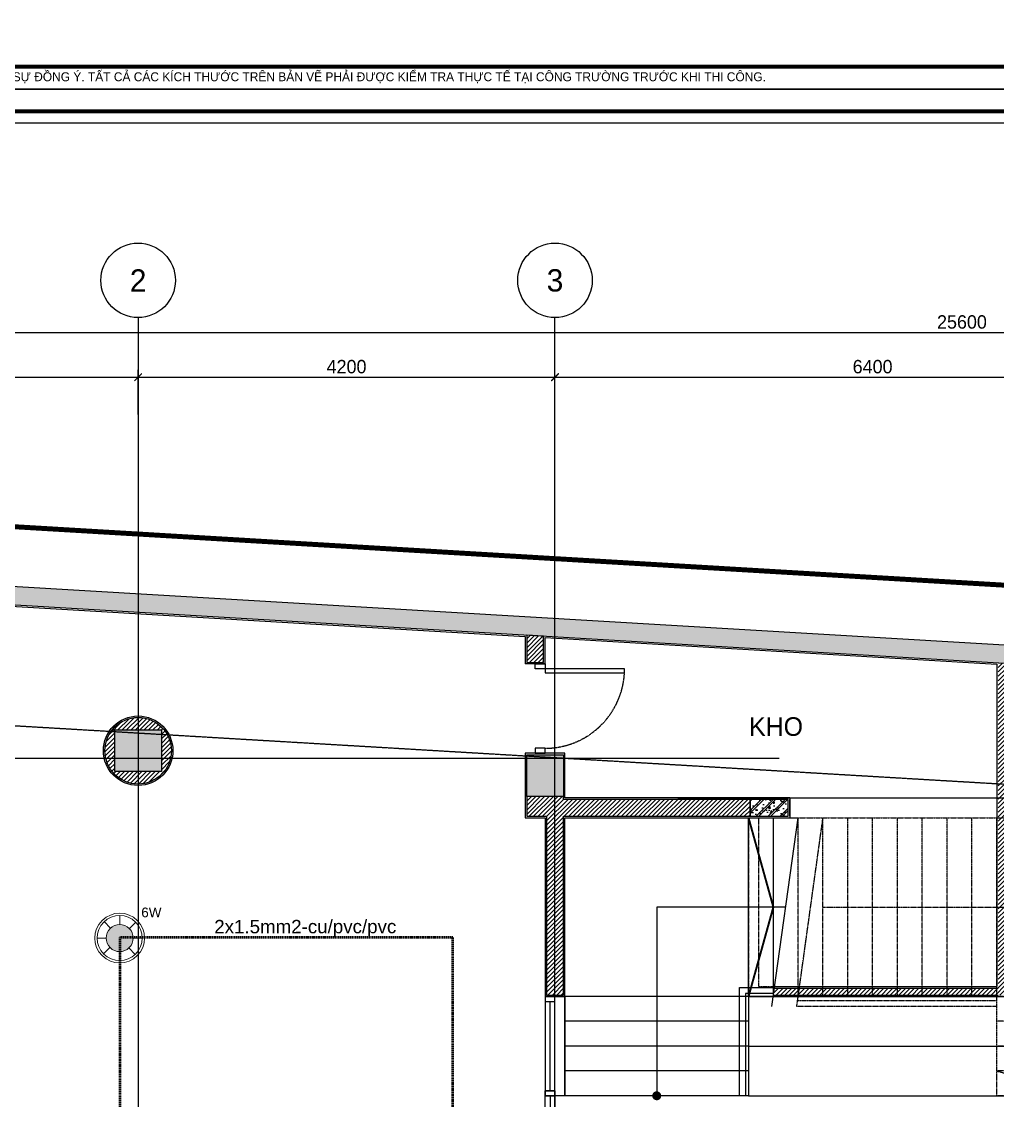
# Model space of a CAD drawing. Header units: inches. Extents: x 1721084 to 1854744, y 225101 to 488646.
# Drawn here: x 1818526 to 1828358, y 403914 to 414780 of the extents above; entities that cross this region are included whole.
import ezdxf
from ezdxf.enums import TextEntityAlignment as Align
from ezdxf.xclip import XClip

# ---------------------------------------------------------------- set-up
doc = ezdxf.new("R2010")
doc.units = ezdxf.units.IN
doc.header["$MEASUREMENT"] = 0
doc.header["$XCLIPFRAME"] = 0
for name, pattern in [('DASHED', [19.049999999999997, 12.7, -6.349999999999998]), ('X-PL-BASE$0$X-GRID-BASE$0$CENTER2', [1.125, 0.75, -0.125, 0.125, -0.125]), ('X-PL-BASE$0$X-PL-BASE$0$DASHDOTX2', [2, 1, -0.5, 0, -0.5]), ('X-PL-BASE$0$X-PL-BASE$0$DASHEDX2', [1.5, 1, -0.5])]:
    doc.linetypes.add(name, pattern=pattern)
for name, color, linetype in [('A-ANNO-DIM 100', 252, 'Continuous'), ('I.A.M TITLEBLOCK - A2 -H$0$A-TBLK-TEXT', 250, 'Continuous'), ('X-PL-BASE$0$X-COLUM-BASE$0$A-FLOR-COLS-CONC', 250, 'Continuous'), ('X-PL-BASE$0$X-COLUM-BASE$0$A-FLOR-PATT', 250, 'Continuous'), ('X-PL-BASE$0$X-GRID-BASE$0$A-ANNO-DIM 75', 250, 'Continuous'), ('X-PL-BASE$0$X-GRID-BASE$0$A-GRID', 250, 'X-PL-BASE$0$X-GRID-BASE$0$CENTER2'), ('X-PL-BASE$0$X-GRID-BASE$0$A-GRID-SYMB', 250, 'Continuous'), ('X-PL-BASE$0$X-PL-BASE$0$A-ANNO-RNAM', 250, 'Continuous'), ('X-PL-BASE$0$X-PL-BASE$0$A-FLOR', 250, 'Continuous'), ('X-PL-BASE$0$X-PL-BASE$0$A-FLOR-COLS-CONC', 250, 'Continuous'), ('X-PL-BASE$0$X-PL-BASE$0$A-FLOR-DOOR', 250, 'Continuous'), ('X-PL-BASE$0$X-PL-BASE$0$A-FLOR-HDRL', 250, 'Continuous'), ('X-PL-BASE$0$X-PL-BASE$0$A-FLOR-PATT', 250, 'Continuous'), ('X-PL-BASE$0$X-PL-BASE$0$A-FLOR-STRS-NOTE', 250, 'Continuous'), ('X-PL-BASE$0$X-PL-BASE$0$A-FLOR-VOID', 250, 'X-PL-BASE$0$X-PL-BASE$0$DASHEDX2'), ('X-PL-BASE$0$X-PL-BASE$0$A-FLOR-WALL', 250, 'Continuous'), ('X-PL-BASE$0$X-PL-BASE$0$A-FLOR-WALL-FNSH', 250, 'Continuous'), ('X-PL-BASE$0$X-PL-BASE$0$A-FLOR-WALL-PART', 33, 'Continuous'), ('X-PL-BASE$0$X-PL-BASE$0$A-FLOR-WDW', 250, 'Continuous'), ('X-PL-BASE$0$X-PL-BASE$0$A-XREF', 250, 'Continuous'), ('X-PL-BASE$0$X-PL-BASE$0$B-RanhHienTrang', 250, 'Continuous')]:
    doc.layers.add(name, color=color, linetype=linetype)
doc.layers.add('Chi tiet TB1', color=6, linetype='Continuous', lineweight=13)
doc.layers.add('TTLL', color=252, linetype='DASHED', lineweight=50)
doc.layers.add('Vien TB', color=7, linetype='Continuous', lineweight=18, true_color=0x009e00)
doc.styles.add('HDUNGARC', font='vn_vni.shx')
doc.styles.add('I.A.M TITLEBLOCK - A2 -H$0$TITLE BLOCK', font='arial.ttf')
doc.styles.get("Standard").update_dxf_attribs({"font": 'arial.ttf'})
doc.styles.add('X-PL-BASE$0$X-GRID-BASE$0$HDUNGARC', font='vn_vni.shx')
doc.styles.add('X-PL-BASE$0$X-GRID-BASE$0$SYMBTEXT', font='VAVON_.TTF')
doc.styles.add('X-PL-BASE$0$X-PL-BASE$0$SYMBTEXT', font='VAVON_.TTF')
doc.dimstyles.new('X-PL-BASE$0$X-GRID-BASE$0$DIM-75', dxfattribs={"dimscale": 75, "dimtxt": 1.8, "dimasz": 1, "dimexe": 1, "dimexo": 1, "dimgap": 0.5, "dimtad": 1, "dimdec": 0, "dimzin": 0, "dimdsep": 46, "dimtxsty": 'X-PL-BASE$0$X-GRID-BASE$0$HDUNGARC', "dimblk": 'X-PL-BASE$0$X-GRID-BASE$0$_ArchTick', "dimcen": 2, "dimdle": 1, "dimclrd": 256, "dimclre": 9, "dimclrt": 3, "dimadec": 0, "dimazin": 0, "dimtfac": 1, "dimtdec": 0, "dimtix": 1, "dimtmove": 2, "dimatfit": 2, "dimfxl": 1, "dimtolj": 1, "dimtzin": 0, "dimarcsym": 2})
pattern_1 = [(45, (0, 0), (-22.09708691207961, 22.09708691207961), [])]

# ---------------------------------------------------------------- blocks, each defined once
blk = doc.blocks.new('X-PL-BASE$0$X-PL-BASE$0$thang 25 bac')
at = {"color": 0, "linetype": 'ByBlock'}
for points in [[(4350.000000000049, -2799.999999999967), (4350.000000000045, -1799.999999999967), (1849.999999999998, -1799.999999999967), (1849.999999999998, -2799.999999999967), (5.27507e-11, -2799.999999999967), (0, 0), (6199.999999999976, 0), (6199.999999999976, -2799.999999999967)], [(3600.000000000046, -1799.999999999967), (3600.000000000044, 0)], [(3850.000000000046, -1799.999999999967), (3850.000000000044, 0)], [(4100.000000000045, -1799.999999999967), (4100.000000000044, 0)], [(4350.000000000045, -1799.999999999967), (4350.000000000044, 0)], [(1850.000000000045, -1799.999999999968), (1850.000000000044, -1.819e-12)], [(2100.000000000045, -1799.999999999968), (2100.000000000044, -1.819e-12)], [(2350.000000000045, -1799.999999999968), (2350.000000000044, -1.819e-12)], [(2600.000000000046, -1799.999999999968), (2600.000000000044, -1.819e-12)], [(2850.000000000046, -1799.999999999968), (2850.000000000044, -1.819e-12)], [(3100.000000000046, -1799.999999999968), (3100.000000000044, -1.819e-12)], [(3350.000000000046, -1799.999999999968), (3350.000000000044, -1.819e-12)], [(1849.999999999998, -1799.999999999967), (0, -1799.999999999967)], [(3349.999999999999, -1799.999999999967), (3099.999999999998, -1799.999999999967)], [(6199.999999999976, -1799.999999999967), (4350.000000000049, -1799.999999999967)], [(1849.999999999998, -2049.999999999967), (0, -2049.999999999967)], [(6199.999999999976, -2049.999999999967), (4350.000000000049, -2049.999999999967)], [(1850, -2299.999999999967), (0, -2299.999999999967)], [(6199.999999999976, -2299.999999999967), (4350.000000000049, -2299.999999999967)], [(1850, -2549.999999999967), (0, -2549.999999999967)], [(6199.999999999976, -2549.999999999967), (4350.000000000049, -2549.999999999967)], [(6199.999999999976, -2799.999999999967), (4350.000000000049, -2799.999999999967)]]:
    blk.add_lwpolyline(points, dxfattribs=at)
blk = doc.blocks.new('X-PL-BASE$0$X-COLUM-BASE')
at = {"layer": 'X-PL-BASE$0$X-COLUM-BASE$0$A-FLOR-PATT'}
h = blk.add_hatch(dxfattribs=at)
h.set_pattern_fill('!BTCT', color=256, scale=25, pattern_type=2)
h.set_pattern_definition([(50, (0, -15), (179.3150456501883, -15.68803374564877), [18.75, -206.25]), (355, (0, -15), (-34.68783340325, 188.0480334250029), [15, -165]), (100.4514, (14.94292, -16.307335), (144.6273454285054, 172.3598855152384), [15.9350475, -175.285528]), (46.18420000000002, (0, 35), (266.8102621564111, -41.37975358225452), [28.125, -309.375]), (96.6356, (22.23418625, 31.55167325), (233.6656763871758, 243.5294677251104), [23.902572, -262.92825]), (351.1842000000001, (0, 35), (233.6654862834068, 243.5296502313311), [22.5, -247.5]), (21, (25, 22.5), (149.2267630296154, -100.6547226663347), [18.75, -206.25]), (326, (25, 22.5), (60.82883298039543, 181.2875112617133), [15, -165]), (71.45140000000002, (37.43555825, 14.1120985), (210.0556571453725, 80.6326241774881), [15.9350475, -175.285528]), (37.50000000000001, (0, -15), (3.039963829322667, 83.22346345782788), [0, -163, 0, -167.5, 0, -165.625]), (7.499999999999999, (0, -15), (65.76738436053715, 98.60292797059006), [0, -95.5, 0, -159.25, 0, -63.125]), (327.5, (-55.75, -15), (133.4556090431022, -5.638717933594937), [0, -62.5, 0, -195, 0, -258.75]), (317.5, (-80.75000000000001, -15), (145.7965423355966, 25.02624558307943), [0, -81.25, 0, -129.5, 0, -183.75]), (45, (0, -15), (-75.13009550107068, 75.13009550107068), []), (45, (0, 15.625), (-75.13009550107068, 75.13009550107068), [])])
h.paths.add_polyline_path([(385.0000000000147, 10964.99999999972), (385.0000000000147, 11334.99999999992), (15.00000000001461, 11334.99999999992), (15.00000000001461, 10964.99999999972)])
h.paths.add_polyline_path([(585.0000000000146, 5464.999999999593), (584.999919626765, 5934.999999999593), (14.99991962676503, 5934.999999999593), (15.00000000001455, 5464.999999999593)])
h.paths.add_polyline_path([(8214.999919626825, 5935.000000001644), (8214.999919626825, 5465.000000001644), (8784.999919626825, 5465.000000001644), (8784.999919626825, 5935.000000001644)])
h.paths.add_polyline_path([(14815.06726828431, -715.0000000004075), (14815.06726828432, -985.0000000001164), (15485.06726828432, -985.0000000000616), (15485.06726828431, -715.0000000003782)])
h.paths.add_polyline_path([(15014.99999999998, 3914.999999999798), (15399.99999999998, 3914.999999999832), (15399.99991962692, 4384.999999999636), (15014.99991962696, 4384.999999999616)])
h.paths.add_polyline_path([(19915.00000000001, 684.9999999998253), (19915.00000000001, 374.633291643343), (20699.99999999997, 374.633291643343), (20699.99999999997, 684.9999999998253)])
h.paths.add_polyline_path([(22516.01960487244, 4384.999999999824), (22513.98039512721, 3914.860741018177), (22883.98039512721, 3914.930370509001), (22886.01960487244, 4385.069629490648)])
h.paths.add_polyline_path([(25115.00174704491, 6115.024596866746), (25685.00174704485, 6115.024596866744), (25685.00174704485, 6585.024596866744), (25115.00174704491, 6585.024596866744)])
h.paths.add_polyline_path([(20784.99997990658, 10115.00000020512), (20785.00002009302, 10785.03046387434), (20215.00002009342, 10785.03046387434), (20214.99997990698, 10115.00000020512)])
h.paths.add_polyline_path([(4264.999919626794, 11634.54807101228), (4264.999919626794, 11215.34552865359), (4734.999919626794, 11215.34552865359), (4734.999919626795, 11634.54807101228)])
h.paths.add_polyline_path([(8414.996436279891, 10964.3381567663), (8784.996436279836, 10964.33815676632), (8784.989308839444, 11384.63675622747), (8414.989308839393, 11384.63675622747)])
h.paths.add_polyline_path([(15014.99999997836, 10524.99999987148), (15585.00000000885, 10524.99999987147), (15584.99999999154, 11094.72734024336), (15014.99999996104, 11094.72734024338)])
h.paths.add_polyline_path([(25115.00174704491, 9915.024596866104), (25685.00174704485, 9915.024596866104), (25685.00174704486, 10385.0245968661), (25115.00174704491, 10385.0245968661)])
h.paths.add_polyline_path([(20214.99997990689, 3914.999999999825), (20784.99997990689, 3914.999999999826), (20785.00002009352, 4384.999999999824), (20215.00002009352, 4384.999999999824)])
h.paths.add_polyline_path([(8415.000000000016, -985.0000000002176), (8785.00000000003, -985.0000000002043), (8785.00000000003, -614.9999999568681), (8415.000000000027, -614.9999999568681)])
h.paths.add_polyline_path([(4264.999919626759, -985.0000000001164), (4734.999919626761, -985.0000000002547), (4735.000000000133, -615.0000000005311), (4265.000000000132, -615.0000000003928)])
h = blk.add_hatch(dxfattribs=at)
h.set_pattern_fill('!BTCT', color=250, scale=20, pattern_type=2)
h.set_pattern_definition([(50, (0, 0), (143.4520365201507, -12.55042699651902), [15, -165]), (355, (0, 0), (-27.7502667226, 150.4384267400024), [12, -132]), (100.4514, (11.954336, -1.045868), (115.7018763428043, 137.8879084121907), [12.748038, -140.2284224]), (46.18420000000002, (0, 40), (213.4482097251289, -33.10380286580361), [22.5, -247.5]), (96.6356, (17.787349, 37.2413386), (186.9325411097406, 194.8235741800883), [19.1220576, -210.3426]), (351.1842000000001, (0, 40), (186.9323890267254, 194.8237201850649), [18, -198]), (21, (20, 30), (119.3814104236923, -80.52377813306776), [15, -165]), (326, (20, 30), (48.66306638431634, 145.0300090093706), [12, -132]), (71.45140000000002, (29.9484466, 23.2896788), (168.0445257162979, 64.50609934199048), [12.748038, -140.2284224]), (37.50000000000001, (0, 0), (2.431971063458133, 66.5787707662623), [0, -130.4, 0, -134, 0, -132.5]), (7.499999999999999, (0, 0), (52.61390748842972, 78.88234237647204), [0, -76.39999999999998, 0, -127.4, 0, -50.5]), (327.5, (-44.59999999999999, 0), (106.7644872344818, -4.510974346875951), [0, -50, 0, -156, 0, -207]), (317.5, (-64.6, 0), (116.6372338684772, 20.02099646646354), [0, -65, 0, -103.6, 0, -147]), (45, (0, 0), (-60.10407640085654, 60.10407640085654), []), (45, (0, 24.5), (-60.10407640085654, 60.10407640085654), [])])
h.paths.add_polyline_path([(11050.00000000017, 10765.00000009374), (11050.00000000017, 10935.00000008483), (10665.00000000499, 10935.00000009374), (10665.00000000499, 10765.00000009374)])
at = {"layer": 'X-PL-BASE$0$X-COLUM-BASE$0$A-FLOR-COLS-CONC'}
for points in [[(4734.999919626794, 11215.34552865359), (4264.999919626794, 11215.34552865359), (4264.999919626794, 11635.34552865359), (4734.999919626794, 11635.34552865359)], [(8414.992872559642, 11384.63675622747), (8784.992872559638, 11384.63675622747), (8784.992872559638, 10964.33815676632), (8414.992872559642, 10964.33815676632)], [(8415.000000000071, 11384.99999999973), (8785.000000000218, 11384.99999999973), (8785.000000000076, 10964.33815676632), (8415.000000000058, 10964.3381567663)], [(10665.00000000499, 10765.00000009374), (11050.00000000017, 10765.00000009374), (11050.00000000017, 10935.00000008483), (10665.00000000499, 10935.00000009374)]]:
    blk.add_lwpolyline(points, close=True, dxfattribs=at)
blk = doc.blocks.new('X-PL-BASE$0$X-GRID-BASE$0$SYMB-GRID')
blk.add_circle((0, 0), 5)
at = {"color": 2, "style": 'X-PL-BASE$0$X-GRID-BASE$0$SYMBTEXT', "flags": 4}
blk.add_attdef('NUM', text='', height=3, dxfattribs=at).set_placement((0, 0), align=Align.MIDDLE)
blk = doc.blocks.new('X-PL-BASE$0$X-GRID-BASE$0$_ArchTick')
at = {"color": 0, "linetype": 'ByBlock', "const_width": 0.15}
blk.add_lwpolyline([(-0.5000000000000018, -0.4822552045807244), (0.5, 0.5177447954192829)], dxfattribs=at)
blk = doc.blocks.new('*D189')
at = {"layer": 'Defpoints', "color": 0, "transparency": 16777216}
for p in [(4500.000000000136, 15188.19757388748), (5.3674e-12, 14738.19757388748), (4500.000000000136, 14738.19757388748)]:
    blk.add_point(p, dxfattribs=at)
at = {"layer": 'X-PL-BASE$0$X-GRID-BASE$0$A-ANNO-DIM 75', "color": 9, "lineweight": -2, "transparency": 16777216}
for p, q in [((5.372e-12, 14813.19757388748), (5.3995e-12, 15263.19757388748)), ((4500.000000000136, 14813.19757388748), (4500.000000000136, 15263.19757388748))]:
    blk.add_line(p, q, dxfattribs=at)
at = {"layer": 'X-PL-BASE$0$X-GRID-BASE$0$A-ANNO-DIM 75', "lineweight": -2, "transparency": 16777216}
blk.add_line((-74.99999999999459, 15188.19757388748), (4575.000000000136, 15188.19757388748), dxfattribs=at)
at = {"layer": 'X-PL-BASE$0$X-GRID-BASE$0$A-ANNO-DIM 75', "lineweight": -2, "transparency": 16777216, "xscale": 75, "yscale": 75, "zscale": 75, "rotation": 180}
blk.add_blockref('X-PL-BASE$0$X-GRID-BASE$0$_ArchTick', (5.3949e-12, 15188.19757388748), dxfattribs=at)
at = {"layer": 'X-PL-BASE$0$X-GRID-BASE$0$A-ANNO-DIM 75', "lineweight": -2, "transparency": 16777216, "xscale": 75, "yscale": 75, "zscale": 75}
blk.add_blockref('X-PL-BASE$0$X-GRID-BASE$0$_ArchTick', (4500.000000000136, 15188.19757388748), dxfattribs=at)
at = {"layer": 'X-PL-BASE$0$X-GRID-BASE$0$A-ANNO-DIM 75', "color": 3, "transparency": 16777216, "insert": (2250.000000000071, 15293.19757388748), "char_height": 135, "attachment_point": 5, "style": 'X-PL-BASE$0$X-GRID-BASE$0$HDUNGARC'}
blk.add_mtext('\\A1;4500', dxfattribs=at)
blk = doc.blocks.new('*D195')
at = {"layer": 'Defpoints', "color": 0, "transparency": 16777216}
for p in [(8700.000000000022, 15188.19757388748), (4500.000000000136, 14738.19757388748), (8700.000000000022, 14738.19757388748)]:
    blk.add_point(p, dxfattribs=at)
at = {"layer": 'X-PL-BASE$0$X-GRID-BASE$0$A-ANNO-DIM 75', "color": 9, "lineweight": -2, "transparency": 16777216}
for p, q in [((4500.000000000136, 14813.19757388748), (4500.000000000136, 15263.19757388748)), ((8700.000000000022, 14813.19757388748), (8700.000000000022, 15263.19757388748))]:
    blk.add_line(p, q, dxfattribs=at)
at = {"layer": 'X-PL-BASE$0$X-GRID-BASE$0$A-ANNO-DIM 75', "lineweight": -2, "transparency": 16777216}
blk.add_line((4425.000000000136, 15188.19757388748), (8775.00000000002, 15188.19757388748), dxfattribs=at)
at = {"layer": 'X-PL-BASE$0$X-GRID-BASE$0$A-ANNO-DIM 75', "lineweight": -2, "transparency": 16777216, "xscale": 75, "yscale": 75, "zscale": 75, "rotation": 180}
blk.add_blockref('X-PL-BASE$0$X-GRID-BASE$0$_ArchTick', (4500.000000000136, 15188.19757388748), dxfattribs=at)
at = {"layer": 'X-PL-BASE$0$X-GRID-BASE$0$A-ANNO-DIM 75', "lineweight": -2, "transparency": 16777216, "xscale": 75, "yscale": 75, "zscale": 75}
blk.add_blockref('X-PL-BASE$0$X-GRID-BASE$0$_ArchTick', (8700.000000000022, 15188.19757388748), dxfattribs=at)
at = {"layer": 'X-PL-BASE$0$X-GRID-BASE$0$A-ANNO-DIM 75', "color": 3, "transparency": 16777216, "insert": (6600.000000000079, 15293.19757388748), "char_height": 135, "attachment_point": 5, "style": 'X-PL-BASE$0$X-GRID-BASE$0$HDUNGARC'}
blk.add_mtext('\\A1;4200', dxfattribs=at)
blk = doc.blocks.new('*D185')
at = {"layer": 'Defpoints', "color": 0, "transparency": 16777216}
for p in [(15100.00000000002, 15188.19757388748), (8700.000000000022, 14738.19757388748), (15100.00000000002, 14738.19757388748)]:
    blk.add_point(p, dxfattribs=at)
at = {"layer": 'X-PL-BASE$0$X-GRID-BASE$0$A-ANNO-DIM 75', "color": 9, "lineweight": -2, "transparency": 16777216}
for p, q in [((8700.000000000022, 14813.19757388748), (8700.000000000022, 15263.19757388748)), ((15100.00000000002, 14813.19757388748), (15100.00000000002, 15263.19757388748))]:
    blk.add_line(p, q, dxfattribs=at)
at = {"layer": 'X-PL-BASE$0$X-GRID-BASE$0$A-ANNO-DIM 75', "lineweight": -2, "transparency": 16777216}
blk.add_line((8625.00000000002, 15188.19757388748), (15175.00000000002, 15188.19757388748), dxfattribs=at)
at = {"layer": 'X-PL-BASE$0$X-GRID-BASE$0$A-ANNO-DIM 75', "lineweight": -2, "transparency": 16777216, "xscale": 75, "yscale": 75, "zscale": 75, "rotation": 180}
blk.add_blockref('X-PL-BASE$0$X-GRID-BASE$0$_ArchTick', (8700.000000000022, 15188.19757388748), dxfattribs=at)
at = {"layer": 'X-PL-BASE$0$X-GRID-BASE$0$A-ANNO-DIM 75', "lineweight": -2, "transparency": 16777216, "xscale": 75, "yscale": 75, "zscale": 75}
blk.add_blockref('X-PL-BASE$0$X-GRID-BASE$0$_ArchTick', (15100.00000000002, 15188.19757388748), dxfattribs=at)
at = {"layer": 'X-PL-BASE$0$X-GRID-BASE$0$A-ANNO-DIM 75', "color": 3, "transparency": 16777216, "insert": (11900.00000000002, 15293.19757388748), "char_height": 135, "attachment_point": 5, "style": 'X-PL-BASE$0$X-GRID-BASE$0$HDUNGARC'}
blk.add_mtext('\\A1;6400', dxfattribs=at)
blk = doc.blocks.new('*D188')
at = {"layer": 'Defpoints', "color": 0, "transparency": 16777216}
for p in [(25599.99999999993, 15638.19757388748), (5.3674e-12, 14738.19757388748), (25599.99999999993, 14738.19757388748)]:
    blk.add_point(p, dxfattribs=at)
at = {"layer": 'X-PL-BASE$0$X-GRID-BASE$0$A-ANNO-DIM 75', "color": 9, "lineweight": -2, "transparency": 16777216}
for p, q in [((5.372e-12, 14813.19757388748), (5.4271e-12, 15713.19757388748)), ((25599.99999999993, 14813.19757388748), (25599.99999999993, 15713.19757388748))]:
    blk.add_line(p, q, dxfattribs=at)
at = {"layer": 'X-PL-BASE$0$X-GRID-BASE$0$A-ANNO-DIM 75', "lineweight": -2, "transparency": 16777216}
blk.add_line((-74.99999999999456, 15638.19757388748), (25674.99999999994, 15638.19757388748), dxfattribs=at)
at = {"layer": 'X-PL-BASE$0$X-GRID-BASE$0$A-ANNO-DIM 75', "lineweight": -2, "transparency": 16777216, "xscale": 75, "yscale": 75, "zscale": 75, "rotation": 180}
blk.add_blockref('X-PL-BASE$0$X-GRID-BASE$0$_ArchTick', (5.4225e-12, 15638.19757388748), dxfattribs=at)
at = {"layer": 'X-PL-BASE$0$X-GRID-BASE$0$A-ANNO-DIM 75', "lineweight": -2, "transparency": 16777216, "xscale": 75, "yscale": 75, "zscale": 75}
blk.add_blockref('X-PL-BASE$0$X-GRID-BASE$0$_ArchTick', (25599.99999999993, 15638.19757388748), dxfattribs=at)
at = {"layer": 'X-PL-BASE$0$X-GRID-BASE$0$A-ANNO-DIM 75', "color": 3, "transparency": 16777216, "insert": (12799.99999999997, 15743.19757388748), "char_height": 135, "attachment_point": 5, "style": 'X-PL-BASE$0$X-GRID-BASE$0$HDUNGARC'}
blk.add_mtext('\\A1;25600', dxfattribs=at)
blk = doc.blocks.new('X-PL-BASE$0$X-PL-BASE$0$RANH DAT')
at = {"color": 20, "linetype": 'X-PL-BASE$0$X-PL-BASE$0$DASHDOTX2', "ltscale": 4, "const_width": 50}
blk.add_lwpolyline([(-11627.29456309721, -102.3376698006832), (-11627.29456309721, -102.3376698006832), (-2.910383e-10, 1.164153e-10), (992.3107898987656, 14373.5282487044), (-5110.730678946215, 14733.68764396724), (-10633.96828031746, 15059.63101499682), (-41580.12939057983, 16885.85990410079), (-41827.60296804322, -102.3376699942382), (-17866.78343735436, -102.337669765111), (-11627.29456321617, -102.3376697921485)], dxfattribs=at)
blk = doc.blocks.new('*U166')
for points in [[(0, 0), (50, 0), (50, 100), (0, 100)], [(0, 0), (1000, 0), (1000, 100), (0, 100)], [(950, 0), (1000, 0), (1000, 100), (950, 100)]]:
    blk.add_lwpolyline(points, close=True)
at = {"color": 8}
blk.add_lwpolyline([(50, 50), (950, 50)], dxfattribs=at)
blk = doc.blocks.new('*U159')
for points in [[(0, 0), (50, 0), (50, 100), (0, 100)], [(0, 0), (700.0000000626576, 0), (700.0000000626576, 100), (0, 100)], [(650.0000000626576, 0), (700.0000000626576, 0), (700.0000000626576, 100), (650.0000000626576, 100)]]:
    blk.add_lwpolyline(points, close=True)
at = {"color": 8}
blk.add_lwpolyline([(50, 50), (650.0000000626576, 50)], dxfattribs=at)
blk = doc.blocks.new('*U165')
blk.add_lwpolyline([(-850, 100.0000005904585), (-810, 100.0000005904585), (-810, 900.0000050850213), (-850, 900.0000050850213)], close=True)
at = {"color": 0}
for points in [[(-850, 0), (-900, 0), (-900, 100.0000005904585), (-850, 100.0000005904585)], [(-50, 0), (0, 0), (0, 100.0000005904585), (-50, 100.0000005904585)]]:
    blk.add_lwpolyline(points, close=True, dxfattribs=at)
at = {"color": 8, "linetype": 'X-PL-BASE$0$X-PL-BASE$0$DASHEDX2'}
blk.add_arc((-851.8664152797273, 99.22690606857496), 801.8667924517, 0.0552399233234283, 87.00715866482582, dxfattribs=at)
blk = doc.blocks.new('I.A.M TITLEBLOCK - A2 -H')
at = {"const_width": 0.5}
blk.add_lwpolyline([(5, 2.999999999999972), (591.9999999999998, 2.999999999999886), (589.9999999999998, 417), (5, 417.0000000000002)], close=True, dxfattribs=at)
at = {"layer": 'Defpoints'}
blk.add_lwpolyline([(0, 420), (593.9999999999998, 420), (593.9999999999998, 0), (0, 0)], close=True, dxfattribs=at)
at = {"layer": 'I.A.M TITLEBLOCK - A2 -H$0$A-TBLK-TEXT', "color": 2, "lineweight": 0, "insert": (4.807113198076191, 2.243616161557929), "char_height": 1.199999999999999, "width": 216.8663122096007, "attachment_point": 1, "style": 'I.A.M TITLEBLOCK - A2 -H$0$TITLE BLOCK'}
blk.add_mtext('\\pt1.8;{\\fVNI-Avo|b0|i0|c0|p2;BAÛN VEÕ VAØ THIEÁT KEÁ NAØY THUOÄC SÔÛ HÖÕU CUÛA \\fVNI-Avo|b1|i0|c0|p2;IAM ARCHITECTS\\fVNI-Avo|b0|i0|c0|p2; KHOÂNG SAO CHEÙP HOAËC SÖÛ DUÏNG LAÏI THOÂNG TIN KHI CHÖAÑÖÔÏC SÖÏ ÑOÀNG YÙ. TAÁT CAÛ CAÙC KÍCH THÖÔÙC TREÂN BAÛN VEÕ PHAÛI ÑÖÔÏC KIEÅM TRA THÖÏC TEÁ TAÏI COÂNG TRÖÔØNG TRÖÔÙC KHI THI COÂNG.}', dxfattribs=at)
blk = doc.blocks.new('4566')
at = {"layer": 'Chi tiet TB1', "ltscale": 50}
h = blk.add_hatch(color=3, dxfattribs=at)
h.set_gradient(color1=(0, 255, 0), color2=(0, 230, 0), one_color=1, tint=0.449999988079071, name='SPHERICAL')
edge = h.paths.add_edge_path()
edge.add_ellipse((0, 0), major_axis=(0.9918582567488411, 0.9918582567488411), ratio=0.9999999998799904, start_angle=0, end_angle=360)
at = {"layer": 'Chi tiet TB1', "color": 3, "ltscale": 50}
for p, q in [((-0.0001124633126892, 2.337832326651549), (-6.74779876135e-05, 1.40269939601421)), ((-1.597113059833644, 1.707246286096051), (-0.9582678359001872, 1.02434777165763)), ((1.672889646724796, 1.63306467665825), (1.003733788034878, 0.9798388059716672)), ((1.402699397935065, 6.74780458212e-05), (2.337832329911179, 0.0001124633708969)), ((-2.337832329911179, -0.0001124633708969), (-1.402699397935065, -6.74780458212e-05)), ((-1.003733788034878, -0.9798388059716672), (-1.672889646724796, -1.63306467665825)), ((0.9582678359001872, -1.02434777165763), (1.597113059833644, -1.707246286096051)), ((6.74779876135e-05, -1.40269939601421), (0.0001124633126892, -2.337832326651549))]:
    blk.add_line(p, q, dxfattribs=at)
blk.add_ellipse((0, 0), major_axis=(0.9918582567488408, 0.9918582567488408), ratio=0.9999999998799904, start_param=5.498003643449576, end_param=11.78118895062916, dxfattribs=at)
at = {"layer": 'Vien TB', "ltscale": 50}
for major_axis, ratio, start_param, end_param in [((-1.818406803973981, 1.818406803973981), 0.9999999999883924, 2.35614697415892, 8.639332281338504), ((-1.653097094603011, 1.653097094603011), 0.9999999999081464, 3.927127140388231, 10.21031244756781)]:
    blk.add_ellipse((0, 0), major_axis=major_axis, ratio=ratio, start_param=start_param, end_param=end_param, dxfattribs=at)
at = {"layer": 'Vien TB', "ltscale": 50, "insert": (2.232189822984665, 3.151799126411863), "char_height": 1, "attachment_point": 1}
blk.add_mtext_dynamic_manual_height_columns('6W', width=2.593374908153436, gutter_width=1, heights=[0], dxfattribs=at)
blk = doc.blocks.new('X-PL-BASE$0$X-GRID-BASE')
at = {"layer": 'X-PL-BASE$0$X-GRID-BASE$0$A-GRID', "ltscale": 8}
for p, q in [((4500.000000000136, 15788.19757388748), (4500.000000000129, -5250.000000207478)), ((8699.999999999998, -5250.000000207478), (8700.000000000024, 15788.19757388748))]:
    blk.add_line(p, q, dxfattribs=at)
for points in [[(-1999.999999999997, 11988.03441511457), (27299.99999999995, 10258.95059563551)], [(-3578.678544014038, 11350.00000000011), (10959.40035276939, 11350.00000000013)], [(9937.806354413664, 10950.00000000012), (9937.806354413664, 10950.00000000012), (32399.78230564013, 10950.00000000021), (32399.7823056467, 11397.46210717754)]]:
    blk.add_lwpolyline(points, dxfattribs=at)
at = {"layer": 'X-PL-BASE$0$X-GRID-BASE$0$A-GRID-SYMB'}
ref = blk.add_blockref('X-PL-BASE$0$X-GRID-BASE$0$SYMB-GRID', (4500.000000000028, 16163.19757388748), dxfattribs=dict(at, xscale=75, yscale=75, zscale=75))
ref.add_attrib('NUM', '2', dxfattribs={"layer": '0', "color": 2, "height": 224.9999999999999, "style": 'X-PL-BASE$0$X-GRID-BASE$0$SYMBTEXT'}).set_placement((4500.000000000028, 16163.19757388748), align=Align.MIDDLE)
ref = blk.add_blockref('X-PL-BASE$0$X-GRID-BASE$0$SYMB-GRID', (8699.999999999896, 16163.19757388747), dxfattribs=dict(at, xscale=75, yscale=75, zscale=75))
ref.add_attrib('NUM', '3', dxfattribs={"layer": '0', "color": 2, "height": 224.9999999999999, "style": 'X-PL-BASE$0$X-GRID-BASE$0$SYMBTEXT'}).set_placement((8699.999999999896, 16163.19757388747), align=Align.MIDDLE)
at = {"layer": 'X-PL-BASE$0$X-GRID-BASE$0$A-ANNO-DIM 75'}
for base, p1, p2, picture, middle in [((25599.99999999993, 15638.19757388748), (5.3674e-12, 14738.19757388748), (25599.99999999993, 14738.19757388748), '*D188', (12799.99999999997, 15743.19757388748)), ((4500.000000000136, 15188.19757388748), (5.3674e-12, 14738.19757388748), (4500.000000000136, 14738.19757388748), '*D189', (2250.000000000071, 15293.19757388748)), ((8700.000000000022, 15188.19757388748), (4500.000000000136, 14345.6294252217), (8700.000000000022, 14738.19757388748), '*D195', (6600.000000000079, 15293.19757388748)), ((15100.00000000002, 15188.19757388748), (8700.000000000022, 14738.19757388748), (15100.00000000002, 14738.19757388748), '*D185', (11900.00000000002, 15293.19757388748))]:
    dim = blk.add_linear_dim(base=base, p1=p1, p2=p2, dimstyle='X-PL-BASE$0$X-GRID-BASE$0$DIM-75', dxfattribs=at)
    dim.commit()
    dim.dimension.update_dxf_attribs({"geometry": picture, "text_midpoint": middle})
blk = doc.blocks.new('X-PL-BASE')
at = {"layer": 'X-PL-BASE$0$X-PL-BASE$0$A-FLOR-PATT'}
h = blk.add_hatch(dxfattribs=at)
h.set_pattern_fill('!BTCT', color=250, scale=25, pattern_type=2)
h.set_pattern_definition([(50, (0, 0), (179.3150456501883, -15.68803374564877), [18.75, -206.25]), (355, (0, 0), (-34.68783340325, 188.0480334250029), [15, -165]), (100.4514, (14.94292, -1.307334999999999), (144.6273454285054, 172.3598855152384), [15.9350475, -175.285528]), (46.18420000000002, (0, 50), (266.8102621564111, -41.37975358225452), [28.125, -309.375]), (96.6356, (22.23418625, 46.55167324999999), (233.6656763871758, 243.5294677251104), [23.902572, -262.92825]), (351.1842000000001, (0, 50), (233.6654862834068, 243.5296502313311), [22.5, -247.5]), (21, (25, 37.5), (149.2267630296154, -100.6547226663347), [18.75, -206.25]), (326, (25, 37.5), (60.82883298039543, 181.2875112617133), [15, -165]), (71.45140000000002, (37.43555825, 29.1120985), (210.0556571453725, 80.6326241774881), [15.9350475, -175.285528]), (37.50000000000001, (0, 0), (3.039963829322667, 83.22346345782788), [0, -163, 0, -167.5, 0, -165.625]), (7.499999999999999, (0, 0), (65.76738436053715, 98.60292797059006), [0, -95.5, 0, -159.25, 0, -63.125]), (327.5, (-55.75, 0), (133.4556090431022, -5.638717933594937), [0, -62.5, 0, -195, 0, -258.75]), (317.5, (-80.75000000000001, 0), (145.7965423355966, 25.02624558307943), [0, -81.25, 0, -129.5, 0, -183.75]), (45, (0, 0), (-75.13009550107068, 75.13009550107068), []), (45, (0, 30.625), (-75.13009550107068, 75.13009550107068), [])])
h.paths.add_polyline_path([(31299.4674331219, 9325.873454918243), (31299.4674331219, 11425.36528891014), (-1952.551098114065, 13387.66997175579), (-2182.536130408709, -2399.999999938292), (20699.99999999997, -2399.999999938295), (20699.99999999997, 374.6332916433439), (20514.99999999997, 374.633291643343), (20514.99999999997, -2214.999999938293), (-1979.819944848707, -2214.999999938292), (-1755.39901781148, 13190.71356087364), (18014.99999999963, 12024.00103369474), (18014.99999999969, 11907.8935208334), (18284.99999999963, 11907.8935208334), (25315.00000005006, 11493.03143035474), (25315.00000005006, 10385.0245968661), (25585.00000005004, 10385.0245968661), (25585.00000005004, 11477.09789345169), (31014.46743312191, 11156.68819082667), (31014.46743312191, 9431.470602636682), (27830.7890241758, 5725.000000000164), (25585.00000005004, 5725.000000000164), (25585.00000005004, 6115.024596866744), (25315.00000005005, 6115.024596866744), (25315.00000005005, 4199.999999999879), (22885.00000060804, 4200.087380677866), (22884.99999490906, 3914.860741018177), (25585.00000005004, 3914.860741018177), (25585.00000005004, 5440.000000000165), (27961.69067872937, 5440.000000000165)])
h.paths.add_polyline_path([(25585.00000005004, 9915.024596866104), (25315.00000005005, 9915.024596866104), (25315.00000005005, 6585.024596866744), (25585.00000005004, 6585.024596866744)], flags=17)
h.paths.add_polyline_path([(18284.99999999981, 7985.000000064504), (18284.99999999981, 11908.82442799646), (18014.99999999982, 11906.96261367034), (18014.99999999982, 7713.13818573838), (18014.99999999991, 7715.000000064304), (18015.00000000016, 3914.999999999826), (20214.99999572503, 3914.999811892192), (20214.99999572503, 4199.999999999827), (18285.00000000014, 4199.999999999879)], flags=17)
h.paths.add_polyline_path([(22514.99999999983, 4199.999999999879), (20784.99999209113, 4199.999991449533), (20784.99999209113, 3914.999999999879), (22514.99999999983, 3914.999999999879)], flags=17)
h.paths.add_polyline_path([(20699.99999999996, 3914.999999999879), (20514.99999999996, 3914.999999999825), (20514.99999999996, 684.9999999998253), (20699.99999999997, 685.0000000000252)], flags=17)
h = blk.add_hatch(dxfattribs=at)
h.set_pattern_fill('ANSI31', color=250, scale=250)
h.set_pattern_definition(pattern_1)
h.paths.add_polyline_path([(8585.000000000027, 12580.49456330863), (8415.000000000111, 12590.52679024758), (8415.000000000102, 12314.99999999973), (8584.999999409549, 12314.99999999973)])
h = blk.add_hatch(dxfattribs=at)
h.set_pattern_fill('ANSI31', color=250, scale=250)
h.set_pattern_definition(pattern_1)
h.paths.add_polyline_path([(17999.99999999989, 8035.000000064345), (17914.99999999982, 8035.000000064339), (17914.99999999982, 7965.00000006434), (17999.99999999982, 7965.000000064345)])
h.paths.add_polyline_path([(10911.80555553432, 9034.999999927197), (10902.08333331278, 8964.999999917703), (13165.0000000003, 8964.999998567753), (15015.00000000016, 8965.000000481663), (15015.00000000015, 7965.00000006415), (16984.99999999982, 7965.000000064279), (16984.99999999982, 8035.000000064279), (15085.00000000015, 8035.000000064157), (15085.00000000016, 9035.00000041687), (13235.0000000003, 9035.00000081696), (13235.0000000003, 12306.08364997832), (13165.0000000003, 12310.21456695318), (13165.0000000003, 9034.999998554173)])
h = blk.add_hatch(dxfattribs=at)
h.set_pattern_fill('ANSI31', color=250, scale=250)
h.set_pattern_definition([(45, (-846.9441985587099, 543.8236211001549), (-22.09708691207961, 22.09708691207961), [])])
h.paths.add_polyline_path([(4164.841229440406, 11425.34552865359, 1), (4835.158609813183, 11425.34552865359, 1)])
h.paths.add_polyline_path([(4734.999919626794, 11635.34552865359), (4734.999919626794, 11215.34552865359), (4264.999919626794, 11215.34552865359), (4264.999919626794, 11635.34552865359)], flags=16)
h = blk.add_hatch(dxfattribs=at)
h.set_pattern_fill('ANSI31', color=250, scale=250)
h.set_pattern_definition(pattern_1)
h.paths.add_polyline_path([(8615.000000000224, 8965.000000064303), (8785.000000000224, 8965.000000064305), (8785.000000000191, 10765.00000015503), (10665.00000000499, 10765.00000015503), (10665.00000000499, 10935.00000015503), (8785.000000000076, 10935.00000015503), (8785.000000000076, 10964.3381567663), (8415.000000000058, 10964.3381567663), (8415.000000000058, 10765.00000015503), (8615.000000000224, 10765.00000015503)])
at = {"layer": 'Defpoints', "color": 5}
blk.add_lwpolyline([(34696.32145598597, -12850.40767212701), (-4378.678544014038, -12850.40767212701), (-4378.678544014038, 17749.59232787299), (34696.32145598597, 17749.59232787299)], close=True, dxfattribs=at)
blk.add_lwpolyline([(34696.32145598597, -12850.40767212701), (-4378.678544014038, -12850.40767212701), (-4378.678544014038, 17749.59232787299), (34696.32145598597, 17749.59232787299)], close=True, dxfattribs=at)
at = {"layer": 'X-PL-BASE$0$X-PL-BASE$0$A-FLOR'}
for points in [[(10886.11111111419, 8850.000000064294), (11149.99999996153, 10750.00000015503)], [(10650.00000000019, 7950.000000064303), (15000.00000000017, 7950.000000064303), (15000.00000000016, 8950.000000064303)], [(10650.00000000019, 8950.00000006415), (10899.99999998821, 8949.999999977732)], [(10650.00000000019, 8450.000000064303), (15000.00000000016, 8450.000000064303)]]:
    blk.add_lwpolyline(points, dxfattribs=at)
at = {"layer": 'X-PL-BASE$0$X-PL-BASE$0$A-FLOR-COLS-CONC'}
for points in [[(-1952.551098114066, 13387.66997175579), (31299.4674331219, 11425.36528891014)], [(-1755.39901781148, 13190.71356087364), (18014.99999999963, 12024.00103369474), (18015.00000000016, 3914.999999999826), (20214.99999572503, 3914.999811892192), (20214.99999572503, 4199.999999999827), (18285.00000000014, 4199.999999999879), (18284.99999999963, 11907.8935208334)]]:
    blk.add_lwpolyline(points, dxfattribs=at)
at = {"layer": 'X-PL-BASE$0$X-PL-BASE$0$A-FLOR-HDRL'}
blk.add_lwpolyline([(10904.16666666604, 8980.0000000643), (10620.00000000017, 8980.000000064221), (10620.00000000018, 7950.000000064303), (10560.00000000018, 7950.000000064303), (10560.00000000017, 9040.000000064187), (10912.49999999767, 9040.000000064305)], dxfattribs=at)
at = {"layer": 'X-PL-BASE$0$X-PL-BASE$0$A-FLOR-STRS-NOTE', "color": 174, "ltscale": 400, "const_width": 20}
blk.add_lwpolyline([(10650.00000000023, 10749.9999999865), (10900.00000000023, 9850.000000064283), (10650.00000000023, 8950.000000064321)], dxfattribs=at)
at = {"layer": 'X-PL-BASE$0$X-PL-BASE$0$A-FLOR-STRS-NOTE', "color": 174, "ltscale": 400}
blk.add_lwpolyline([(11024.99999998088, 9850.000000109672), (9725.000000000187, 9850.000000093787), (9725.000000000187, 7950.000000064303)], dxfattribs=at)
at = {"layer": 'X-PL-BASE$0$X-PL-BASE$0$A-FLOR-STRS-NOTE', "color": 174, "const_width": 45}
blk.add_lwpolyline([(9702.5000000008, 7950.000076166642, -1), (9747.49999999958, 7949.999923961966, -1)], format="xyb", close=True, dxfattribs=at)
at = {"layer": 'X-PL-BASE$0$X-PL-BASE$0$A-FLOR-VOID', "color": 8, "linetype": 'X-PL-BASE$0$X-PL-BASE$0$DASHEDX2'}
for points in [[(10650.00000000023, 10749.9999999865), (10650.00000000023, 8950.000000064321), (10899.99999997961, 8949.99999991583)], [(10750.00000000023, 10749.9999999865), (10750.00000000023, 9050.000000029748), (10913.88888886753, 9049.999999929401)], [(11136.11111110593, 8850.000000064449), (11399.99999995325, 10750.00000015503)], [(11400.00000000023, 9850.000000064283), (14075.0000000002, 9850.000000064283), (14075.0000000002, 7950.000000064303)], [(13150.00000000023, 8850.000000065696), (11136.11111110593, 8850.000000064449)], [(11144.44444443756, 8910.000000064456), (13150.00000000023, 8910.00000006569)], [(13150.00000000023, 8200.000000064303), (14075.0000000002, 7950.000000064303), (15000.00000000016, 8200.000000064303)]]:
    blk.add_lwpolyline(points, dxfattribs=at)
at = {"layer": 'X-PL-BASE$0$X-PL-BASE$0$A-FLOR-WALL'}
for points in [[(8415.000000000102, 12314.99999999973), (8584.999999409549, 12314.99999999973), (8585.000000000027, 12580.49456330863), (8415.000000000111, 12590.52679024758)], [(8785.000000000191, 10765.00000015503), (10665.00000000499, 10765.00000015503), (10665.00000000499, 10935.00000015503), (8785.000000000076, 10935.00000015503), (8785.000000000076, 10964.3381567663), (8415.000000000058, 10964.3381567663), (8415.000000000058, 10765.00000015503), (8615.000000000224, 10765.00000015503), (8615.000000000224, 8965.000000064303), (8785.000000000224, 8965.000000064305)]]:
    blk.add_lwpolyline(points, close=True, dxfattribs=at)
for points in [[(11065.00000000018, 10765.00000015503), (11065.00000000018, 10935.00000015503)], [(10665.00000000023, 10750.0000001148), (10735.00000000023, 10750.0000001167)], [(10911.80555553432, 9034.999999927197), (13165.0000000003, 9034.999998554173)], [(10902.08333331278, 8964.999999917703), (13165.0000000003, 8964.999998567753)]]:
    blk.add_lwpolyline(points, dxfattribs=at)
blk.add_circle((4499.999919626794, 11425.34552865359), 335.1586901863885, dxfattribs=at)
at = {"layer": 'X-PL-BASE$0$X-PL-BASE$0$A-FLOR-WALL-FNSH'}
for points in [[(200.0000000000049, 13060.29330740402), (8400.000000000058, 12576.38589034845)], [(8400.000000000058, 12576.38589034845), (8400.000000000058, 12299.99999999973)], [(8600.000000000027, 12299.99999999973), (8600.000000000027, 12564.58327042027), (13150.00000000014, 12296.07366705406)], [(8600.00000000003, 12299.99999999973), (8400.000000000058, 12299.99999999973)], [(13150.00000000014, 12296.07366705406), (13150.00000000014, 9049.999998560264)], [(8400.000000000058, 11399.99999999973), (8400.000000000058, 10750.00000015503), (8600.000000000224, 10750.00000015503), (8600.000000000224, 8950.000000064303), (8800.000000000224, 8950.000000064303), (8800.00000000019, 10750.00000006427)], [(11065.00000000018, 10950.00000015503), (8800.000000000071, 10950.00000015503), (8800.000000000224, 11399.99999999973), (8400.000000000058, 11399.99999999973)], [(11065.00000000018, 10950.00000015503), (11065.00000000018, 10750.00000012564)], [(8800.00000000019, 10750.00000006427), (10650.00000000023, 10750.00000011439)], [(10750.00000000023, 10750.0000001171), (11065.00000000018, 10750.00000012564)], [(10913.88888886753, 9049.999999929401), (13150.00000000014, 9049.999998560264)], [(10899.99999997961, 8949.999999915828), (13150.00000000014, 8949.999998579402)], [(13150.0000000003, 8950.000001222465), (15000.00000000016, 8950.000000491198), (15000.00000000016, 7950.000000064151), (16999.99999999983, 7950.000000064279)]]:
    blk.add_lwpolyline(points, dxfattribs=at)
blk.add_circle((4499.999919626794, 11425.34552865359), 350.1586901863884, dxfattribs=at)
at = {"layer": 'X-PL-BASE$0$X-PL-BASE$0$A-FLOR-WALL-PART'}
blk.add_lwpolyline([(8800.00000000019, 8950.000000064303), (8800.00000000019, 7950.000000064303), (8700.000000000013, 7950.000000064303)], dxfattribs=at)
at = {"layer": 'X-PL-BASE$0$X-PL-BASE$0$A-FLOR'}
ref = blk.add_blockref('X-PL-BASE$0$X-PL-BASE$0$thang 25 bac', (8800.00000000019, 10750.00000006427), dxfattribs=at)
XClip(ref).set_block_clipping_path([(5.820766091346741e-11, -3049.9999999999673), (1850, -3400.010633957465), (2100.00000000004, -1799.9999999999654), (2350.00000000004, -4.8559741117060184e-08), (2350.00000000004, 369.06846526039953), (-476.16484649933955, 369.06846526039953)])
at = {"layer": 'X-PL-BASE$0$X-PL-BASE$0$A-FLOR-DOOR', "rotation": 270}
blk.add_blockref('*U165', (8499.99999940957, 11399.99999999973), dxfattribs=at)
at = {"layer": 'X-PL-BASE$0$X-PL-BASE$0$A-FLOR-VOID', "color": 8, "linetype": 'X-PL-BASE$0$X-PL-BASE$0$DASHEDX2'}
blk.add_blockref('X-PL-BASE$0$X-PL-BASE$0$thang 25 bac', (8800.00000000019, 10750.00000006427), dxfattribs=at)
at = {"layer": 'X-PL-BASE$0$X-PL-BASE$0$A-FLOR-WDW', "rotation": 90}
blk.add_blockref('*U166', (8700.000000000013, 7950.000000064303), dxfattribs=at)
at = {"layer": 'X-PL-BASE$0$X-PL-BASE$0$A-FLOR-WDW', "xscale": -1, "rotation": 90}
blk.add_blockref('*U159', (8700.000000000013, 8000.000000064302), dxfattribs=at)
at = {"layer": 'X-PL-BASE$0$X-PL-BASE$0$A-XREF', "color": 250}
blk.add_blockref('X-PL-BASE$0$X-GRID-BASE', (0, 0), dxfattribs=at)
at = {"layer": 'X-PL-BASE$0$X-PL-BASE$0$A-XREF'}
blk.add_blockref('X-PL-BASE$0$X-COLUM-BASE', (0, 0), dxfattribs=at)
at = {"layer": 'X-PL-BASE$0$X-PL-BASE$0$B-RanhHienTrang'}
blk.add_blockref('X-PL-BASE$0$X-PL-BASE$0$RANH DAT', (39636.32640790709, -2897.662330001818), dxfattribs=at)
at = {"layer": 'X-PL-BASE$0$X-PL-BASE$0$A-ANNO-RNAM', "insert": (10927.076934188, 11667.57138736069), "char_height": 187.5, "width": 3663.529408490572, "attachment_point": 5, "style": 'X-PL-BASE$0$X-PL-BASE$0$SYMBTEXT'}
blk.add_mtext('KHO', dxfattribs=at)

msp = doc.modelspace()

# ---------------------------------------------------------------- block references
ref = msp.add_blockref('X-PL-BASE', (1815200.38168202, 396010.5894645699))
XClip(ref).set_block_clipping_path([(-4378.678544014081, -12850.40767212701), (34696.321455986006, 17749.59232787299)])
at = {"layer": 'A-ANNO-DIM 100', "xscale": 75, "yscale": 75, "zscale": 75}
msp.add_blockref('I.A.M TITLEBLOCK - A2 -H', (1810183.5, 414101), dxfattribs=at)

# ---------------------------------------------------------------- next in the draw order: linework, layer by layer
at = {"layer": 'TTLL', "color": 4}
msp.add_lwpolyline([(1827849.381737632, 401285.5894646166), (1822872.176534684, 401285.5894646166), (1822872.176534684, 405556.0527108863), (1819516.399153156, 405556.0527108863), (1819516.399153156, 397143.456077609), (1826062.821954827, 397143.456077609), (1826062.821954827, 395178.4028991277), (1827948.059008336, 395178.4028991277)], dxfattribs=at)

# ---------------------------------------------------------------- next in the draw order: block references
at = {"xscale": 97.34783631149912, "yscale": 97.34783631149912, "zscale": 97.34783631149912}
msp.add_blockref('4566', (1819514.674932688, 405549.2605037121), dxfattribs=at)
at = {"layer": 'A-ANNO-DIM 100', "xscale": 75, "yscale": 75, "zscale": 75}
msp.add_blockref('I.A.M TITLEBLOCK - A2 -H', (1810183.5, 382601), dxfattribs=at)

# ---------------------------------------------------------------- next in the draw order: texts
at = {"layer": 'A-ANNO-DIM 100', "color": 3, "insert": (1820467.5, 405556.0527108863), "char_height": 135, "attachment_point": 7, "rotation": 0.030819090045507556, "style": 'HDUNGARC'}
msp.add_mtext('\\A1;{\\fArial|b0|i0|c0|p34;2x1.5mm2-cu/pvc/pvc}', dxfattribs=at)

doc.saveas('drawing.dxf')
